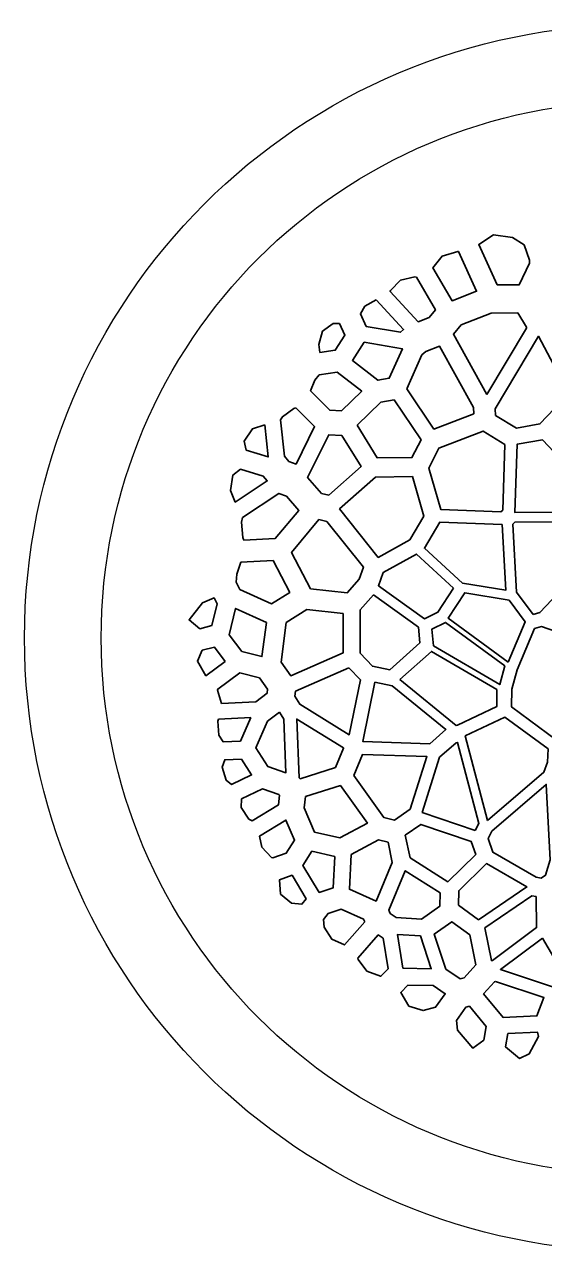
# Model space of a CAD drawing. Header units: inches. Extents: x 0 to 4, y 0 to 4.
# Drawn here: x 0 to 1.696, y 0 to 4 of the extents above; entities that cross this region are included whole.
import ezdxf

# ---------------------------------------------------------------- set-up
doc = ezdxf.new("R2010")
doc.units = ezdxf.units.IN
doc.header["$MEASUREMENT"] = 0
doc.layers.get('0').update_dxf_attribs({"lineweight": 25, "true_color": 0xffffff})
doc.layers.add('Default', color=7, linetype='Continuous', true_color=0xffffff)

msp = doc.modelspace()

# ---------------------------------------------------------------- linework, layer by layer
for radius in [2, 1.75]:
    msp.add_circle((2, 2), radius)
at = {"layer": 'Default', "lineweight": 35}
for points, knots in [([(1.5421, 3.1515), (1.5421, 3.1515), (1.6139, 3.1518), (1.6139, 3.1518), (1.6139, 3.1518), (1.6139, 3.1518), (1.6469, 3.222), (1.6469, 3.222), (1.6469, 3.222), (1.6469, 3.222), (1.6468, 3.2321), (1.6468, 3.2321), (1.6468, 3.2321), (1.6468, 3.2321), (1.6299, 3.2814), (1.6299, 3.2814), (1.6299, 3.2814), (1.6299, 3.2814), (1.5919, 3.3059), (1.5919, 3.3059), (1.5919, 3.3059), (1.5919, 3.3059), (1.5303, 3.3147), (1.5303, 3.3147), (1.5303, 3.3147), (1.5303, 3.3147), (1.4818, 3.283), (1.4818, 3.283), (1.4818, 3.283), (1.4818, 3.283), (1.5421, 3.1515), (1.5421, 3.1515)], [0, 0, 0, 0, 0.111111, 0.111111, 0.111111, 0.111111, 0.222222, 0.222222, 0.222222, 0.222222, 0.333333, 0.333333, 0.333333, 0.333333, 0.444444, 0.444444, 0.444444, 0.444444, 0.555556, 0.555556, 0.555556, 0.555556, 0.666667, 0.666667, 0.666667, 0.666667, 0.777778, 0.777778, 0.777778, 0.777778, 1, 1, 1, 1]), ([(1.4138, 3.2603), (1.4138, 3.2603), (1.362, 3.2448), (1.362, 3.2448), (1.362, 3.2448), (1.362, 3.2448), (1.3322, 3.2063), (1.3322, 3.2063), (1.3322, 3.2063), (1.3322, 3.2063), (1.3949, 3.0997), (1.3949, 3.0997), (1.3949, 3.0997), (1.3949, 3.0997), (1.4746, 3.1306), (1.4746, 3.1306), (1.4746, 3.1306), (1.4746, 3.1306), (1.4154, 3.2598), (1.4154, 3.2598), (1.4154, 3.2598), (1.4154, 3.2598), (1.4138, 3.2603), (1.4138, 3.2603)], [0, 0, 0, 0, 0.142857, 0.142857, 0.142857, 0.142857, 0.285714, 0.285714, 0.285714, 0.285714, 0.428571, 0.428571, 0.428571, 0.428571, 0.571429, 0.571429, 0.571429, 0.571429, 0.714286, 0.714286, 0.714286, 0.714286, 1, 1, 1, 1]), ([(1.2782, 3.1764), (1.2782, 3.1764), (1.2734, 3.1773), (1.2734, 3.1773), (1.2734, 3.1773), (1.2734, 3.1773), (1.226, 3.1665), (1.226, 3.1665), (1.226, 3.1665), (1.226, 3.1665), (1.1934, 3.1332), (1.1934, 3.1332), (1.1934, 3.1332), (1.1934, 3.1332), (1.1923, 3.1295), (1.1923, 3.1295), (1.1923, 3.1295), (1.1923, 3.1295), (1.284, 3.031), (1.284, 3.031), (1.284, 3.031), (1.284, 3.031), (1.3195, 3.0447), (1.3195, 3.0447), (1.3195, 3.0447), (1.3195, 3.0447), (1.3405, 3.0702), (1.3405, 3.0702), (1.3405, 3.0702), (1.3405, 3.0702), (1.2782, 3.1764), (1.2782, 3.1764)], [0, 0, 0, 0, 0.111111, 0.111111, 0.111111, 0.111111, 0.222222, 0.222222, 0.222222, 0.222222, 0.333333, 0.333333, 0.333333, 0.333333, 0.444444, 0.444444, 0.444444, 0.444444, 0.555556, 0.555556, 0.555556, 0.555556, 0.666667, 0.666667, 0.666667, 0.666667, 0.777778, 0.777778, 0.777778, 0.777778, 1, 1, 1, 1]), ([(1.1467, 3.1024), (1.1467, 3.1024), (1.1104, 3.0817), (1.1104, 3.0817), (1.1104, 3.0817), (1.1104, 3.0817), (1.0956, 3.0571), (1.0956, 3.0571), (1.0956, 3.0571), (1.0956, 3.0571), (1.1148, 3.0157), (1.1148, 3.0157), (1.1148, 3.0157), (1.1148, 3.0157), (1.2267, 2.9967), (1.2267, 2.9967), (1.2267, 2.9967), (1.2267, 2.9967), (1.2367, 3.0056), (1.2367, 3.0056), (1.2367, 3.0056), (1.2367, 3.0056), (1.1467, 3.1024), (1.1467, 3.1024)], [0, 0, 0, 0, 0.142857, 0.142857, 0.142857, 0.142857, 0.285714, 0.285714, 0.285714, 0.285714, 0.428571, 0.428571, 0.428571, 0.428571, 0.571429, 0.571429, 0.571429, 0.571429, 0.714286, 0.714286, 0.714286, 0.714286, 1, 1, 1, 1]), ([(1.5082, 2.7939), (1.5082, 2.7939), (1.6373, 3.0106), (1.6373, 3.0106), (1.6373, 3.0106), (1.6373, 3.0106), (1.637, 3.013), (1.637, 3.013), (1.637, 3.013), (1.637, 3.013), (1.6091, 3.0597), (1.6091, 3.0597), (1.6091, 3.0597), (1.6091, 3.0597), (1.5225, 3.0594), (1.5225, 3.0594), (1.5225, 3.0594), (1.5225, 3.0594), (1.4247, 3.0215), (1.4247, 3.0215), (1.4247, 3.0215), (1.4247, 3.0215), (1.3988, 2.9901), (1.3988, 2.9901), (1.3988, 2.9901), (1.3988, 2.9901), (1.5082, 2.7939), (1.5082, 2.7939)], [0, 0, 0, 0, 0.125, 0.125, 0.125, 0.125, 0.25, 0.25, 0.25, 0.25, 0.375, 0.375, 0.375, 0.375, 0.5, 0.5, 0.5, 0.5, 0.625, 0.625, 0.625, 0.625, 0.75, 0.75, 0.75, 0.75, 1, 1, 1, 1]), ([(0.9715, 3.0007), (0.9715, 3.0007), (0.9599, 2.9571), (0.9599, 2.9571), (0.9599, 2.9571), (0.9599, 2.9571), (0.9638, 2.9309), (0.9638, 2.9309), (0.9638, 2.9309), (0.9638, 2.9309), (1.0134, 2.9382), (1.0134, 2.9382), (1.0134, 2.9382), (1.0134, 2.9382), (1.0451, 2.9874), (1.0451, 2.9874), (1.0451, 2.9874), (1.0451, 2.9874), (1.0274, 3.0254), (1.0274, 3.0254), (1.0274, 3.0254), (1.0274, 3.0254), (1.0063, 3.025), (1.0063, 3.025), (1.0063, 3.025), (1.0063, 3.025), (0.9715, 3.0007), (0.9715, 3.0007)], [0, 0, 0, 0, 0.125, 0.125, 0.125, 0.125, 0.25, 0.25, 0.25, 0.25, 0.375, 0.375, 0.375, 0.375, 0.5, 0.5, 0.5, 0.5, 0.625, 0.625, 0.625, 0.625, 0.75, 0.75, 0.75, 0.75, 1, 1, 1, 1]), ([(1.1081, 2.9644), (1.1081, 2.9644), (1.0698, 2.905), (1.0698, 2.905), (1.0698, 2.905), (1.0698, 2.905), (1.1526, 2.8404), (1.1526, 2.8404), (1.1526, 2.8404), (1.1526, 2.8404), (1.1899, 2.8468), (1.1899, 2.8468), (1.1899, 2.8468), (1.1899, 2.8468), (1.2328, 2.9432), (1.2328, 2.9432), (1.2328, 2.9432), (1.2328, 2.9432), (1.1081, 2.9644), (1.1081, 2.9644)], [0, 0, 0, 0, 0.166667, 0.166667, 0.166667, 0.166667, 0.333333, 0.333333, 0.333333, 0.333333, 0.5, 0.5, 0.5, 0.5, 0.666667, 0.666667, 0.666667, 0.666667, 1, 1, 1, 1]), ([(1.5362, 2.7257), (1.5362, 2.7257), (1.6045, 2.6838), (1.6045, 2.6838), (1.6045, 2.6838), (1.6045, 2.6838), (1.6811, 2.6977), (1.6811, 2.6977), (1.6811, 2.6977), (1.6811, 2.6977), (1.7753, 2.7973), (1.7753, 2.7973), (1.7753, 2.7973), (1.7753, 2.7973), (1.6765, 2.984), (1.6765, 2.984), (1.6765, 2.984), (1.6765, 2.984), (1.5357, 2.7475), (1.5357, 2.7475), (1.5357, 2.7475), (1.5357, 2.7475), (1.5362, 2.7257), (1.5362, 2.7257)], [0, 0, 0, 0, 0.142857, 0.142857, 0.142857, 0.142857, 0.285714, 0.285714, 0.285714, 0.285714, 0.428571, 0.428571, 0.428571, 0.428571, 0.571429, 0.571429, 0.571429, 0.571429, 0.714286, 0.714286, 0.714286, 0.714286, 1, 1, 1, 1]), ([(1.2467, 2.8122), (1.2467, 2.8122), (1.3356, 2.681), (1.3356, 2.681), (1.3356, 2.681), (1.3356, 2.681), (1.4656, 2.7313), (1.4656, 2.7313), (1.4656, 2.7313), (1.4656, 2.7313), (1.4651, 2.7517), (1.4651, 2.7517), (1.4651, 2.7517), (1.4651, 2.7517), (1.3534, 2.9518), (1.3534, 2.9518), (1.3534, 2.9518), (1.3534, 2.9518), (1.3089, 2.9345), (1.3089, 2.9345), (1.3089, 2.9345), (1.3089, 2.9345), (1.296, 2.9231), (1.296, 2.9231), (1.296, 2.9231), (1.296, 2.9231), (1.2467, 2.8122), (1.2467, 2.8122)], [0, 0, 0, 0, 0.125, 0.125, 0.125, 0.125, 0.25, 0.25, 0.25, 0.25, 0.375, 0.375, 0.375, 0.375, 0.5, 0.5, 0.5, 0.5, 0.625, 0.625, 0.625, 0.625, 0.75, 0.75, 0.75, 0.75, 1, 1, 1, 1]), ([(0.9474, 2.8406), (0.9474, 2.8406), (0.9331, 2.8055), (0.9331, 2.8055), (0.9331, 2.8055), (0.9331, 2.8055), (0.9959, 2.7426), (0.9959, 2.7426), (0.9959, 2.7426), (0.9959, 2.7426), (1.0336, 2.7403), (1.0336, 2.7403), (1.0336, 2.7403), (1.0336, 2.7403), (1.1, 2.8044), (1.1, 2.8044), (1.1, 2.8044), (1.1, 2.8044), (1.0197, 2.8669), (1.0197, 2.8669), (1.0197, 2.8669), (1.0197, 2.8669), (0.9615, 2.8583), (0.9615, 2.8583), (0.9615, 2.8583), (0.9615, 2.8583), (0.9474, 2.8406), (0.9474, 2.8406)], [0, 0, 0, 0, 0.125, 0.125, 0.125, 0.125, 0.25, 0.25, 0.25, 0.25, 0.375, 0.375, 0.375, 0.375, 0.5, 0.5, 0.5, 0.5, 0.625, 0.625, 0.625, 0.625, 0.75, 0.75, 0.75, 0.75, 1, 1, 1, 1]), ([(1.0846, 2.6937), (1.0846, 2.6937), (1.1506, 2.5871), (1.1506, 2.5871), (1.1506, 2.5871), (1.1506, 2.5871), (1.2638, 2.5882), (1.2638, 2.5882), (1.2638, 2.5882), (1.2638, 2.5882), (1.2935, 2.6462), (1.2935, 2.6462), (1.2935, 2.6462), (1.2935, 2.6462), (1.2053, 2.7764), (1.2053, 2.7764), (1.2053, 2.7764), (1.2053, 2.7764), (1.1628, 2.7691), (1.1628, 2.7691), (1.1628, 2.7691), (1.1628, 2.7691), (1.0846, 2.6937), (1.0846, 2.6937)], [0, 0, 0, 0, 0.142857, 0.142857, 0.142857, 0.142857, 0.285714, 0.285714, 0.285714, 0.285714, 0.428571, 0.428571, 0.428571, 0.428571, 0.571429, 0.571429, 0.571429, 0.571429, 0.714286, 0.714286, 0.714286, 0.714286, 1, 1, 1, 1]), ([(0.885, 2.7506), (0.885, 2.7506), (0.8786, 2.7482), (0.8786, 2.7482), (0.8786, 2.7482), (0.8786, 2.7482), (0.8415, 2.7213), (0.8415, 2.7213), (0.8415, 2.7213), (0.8415, 2.7213), (0.8349, 2.7117), (0.8349, 2.7117), (0.8349, 2.7117), (0.8349, 2.7117), (0.8478, 2.5923), (0.8478, 2.5923), (0.8478, 2.5923), (0.8478, 2.5923), (0.8625, 2.5754), (0.8625, 2.5754), (0.8625, 2.5754), (0.8625, 2.5754), (0.8856, 2.5672), (0.8856, 2.5672), (0.8856, 2.5672), (0.8856, 2.5672), (0.9462, 2.6893), (0.9462, 2.6893), (0.9462, 2.6893), (0.9462, 2.6893), (0.885, 2.7506), (0.885, 2.7506)], [0, 0, 0, 0, 0.111111, 0.111111, 0.111111, 0.111111, 0.222222, 0.222222, 0.222222, 0.222222, 0.333333, 0.333333, 0.333333, 0.333333, 0.444444, 0.444444, 0.444444, 0.444444, 0.555556, 0.555556, 0.555556, 0.555556, 0.666667, 0.666667, 0.666667, 0.666667, 0.777778, 0.777778, 0.777778, 0.777778, 1, 1, 1, 1]), ([(0.7836, 2.6954), (0.7836, 2.6954), (0.7436, 2.682), (0.7436, 2.682), (0.7436, 2.682), (0.7436, 2.682), (0.7166, 2.6416), (0.7166, 2.6416), (0.7166, 2.6416), (0.7166, 2.6416), (0.7231, 2.6129), (0.7231, 2.6129), (0.7231, 2.6129), (0.7231, 2.6129), (0.7949, 2.5904), (0.7949, 2.5904), (0.7949, 2.5904), (0.7949, 2.5904), (0.7836, 2.6954), (0.7836, 2.6954)], [0, 0, 0, 0, 0.166667, 0.166667, 0.166667, 0.166667, 0.333333, 0.333333, 0.333333, 0.333333, 0.5, 0.5, 0.5, 0.5, 0.666667, 0.666667, 0.666667, 0.666667, 1, 1, 1, 1]), ([(0.9682, 2.4716), (0.9682, 2.4716), (0.9927, 2.466), (0.9927, 2.466), (0.9927, 2.466), (0.9927, 2.466), (1.0976, 2.5588), (1.0976, 2.5588), (1.0976, 2.5588), (1.0976, 2.5588), (1.035, 2.66), (1.035, 2.66), (1.035, 2.66), (1.035, 2.66), (0.9929, 2.6626), (0.9929, 2.6626), (0.9929, 2.6626), (0.9929, 2.6626), (0.9234, 2.5228), (0.9234, 2.5228), (0.9234, 2.5228), (0.9234, 2.5228), (0.9682, 2.4716), (0.9682, 2.4716)], [0, 0, 0, 0, 0.142857, 0.142857, 0.142857, 0.142857, 0.285714, 0.285714, 0.285714, 0.285714, 0.428571, 0.428571, 0.428571, 0.428571, 0.571429, 0.571429, 0.571429, 0.571429, 0.714286, 0.714286, 0.714286, 0.714286, 1, 1, 1, 1]), ([(1.5668, 2.6312), (1.5668, 2.6312), (1.496, 2.6746), (1.496, 2.6746), (1.496, 2.6746), (1.496, 2.6746), (1.352, 2.6189), (1.352, 2.6189), (1.352, 2.6189), (1.352, 2.6189), (1.3189, 2.5541), (1.3189, 2.5541), (1.3189, 2.5541), (1.3189, 2.5541), (1.3577, 2.419), (1.3577, 2.419), (1.3577, 2.419), (1.3577, 2.419), (1.5542, 2.4115), (1.5542, 2.4115), (1.5542, 2.4115), (1.5542, 2.4115), (1.5601, 2.4172), (1.5601, 2.4172), (1.5601, 2.4172), (1.5601, 2.4172), (1.5668, 2.6312), (1.5668, 2.6312)], [0, 0, 0, 0, 0.125, 0.125, 0.125, 0.125, 0.25, 0.25, 0.25, 0.25, 0.375, 0.375, 0.375, 0.375, 0.5, 0.5, 0.5, 0.5, 0.625, 0.625, 0.625, 0.625, 0.75, 0.75, 0.75, 0.75, 1, 1, 1, 1]), ([(1.6893, 2.6464), (1.6893, 2.6464), (1.6068, 2.6314), (1.6068, 2.6314), (1.6068, 2.6314), (1.6068, 2.6314), (1.5998, 2.4089), (1.5998, 2.4089), (1.5998, 2.4089), (1.5998, 2.4089), (1.8503, 2.41), (1.8503, 2.41), (1.8503, 2.41), (1.8503, 2.41), (1.7843, 2.5456), (1.7843, 2.5456), (1.7843, 2.5456), (1.7843, 2.5456), (1.6893, 2.6464), (1.6893, 2.6464)], [0, 0, 0, 0, 0.166667, 0.166667, 0.166667, 0.166667, 0.333333, 0.333333, 0.333333, 0.333333, 0.5, 0.5, 0.5, 0.5, 0.666667, 0.666667, 0.666667, 0.666667, 1, 1, 1, 1]), ([(0.7042, 2.5506), (0.7042, 2.5506), (0.6796, 2.5309), (0.6796, 2.5309), (0.6796, 2.5309), (0.6796, 2.5309), (0.6715, 2.4812), (0.6715, 2.4812), (0.6715, 2.4812), (0.6715, 2.4812), (0.6875, 2.4432), (0.6875, 2.4432), (0.6875, 2.4432), (0.6875, 2.4432), (0.7919, 2.512), (0.7919, 2.512), (0.7919, 2.512), (0.7919, 2.512), (0.7785, 2.5274), (0.7785, 2.5274), (0.7785, 2.5274), (0.7785, 2.5274), (0.7042, 2.5506), (0.7042, 2.5506)], [0, 0, 0, 0, 0.142857, 0.142857, 0.142857, 0.142857, 0.285714, 0.285714, 0.285714, 0.285714, 0.428571, 0.428571, 0.428571, 0.428571, 0.571429, 0.571429, 0.571429, 0.571429, 0.714286, 0.714286, 0.714286, 0.714286, 1, 1, 1, 1]), ([(1.2566, 2.3198), (1.2566, 2.3198), (1.3024, 2.3974), (1.3024, 2.3974), (1.3024, 2.3974), (1.3024, 2.3974), (1.2655, 2.526), (1.2655, 2.526), (1.2655, 2.526), (1.2655, 2.526), (1.1453, 2.5248), (1.1453, 2.5248), (1.1453, 2.5248), (1.1453, 2.5248), (1.0278, 2.4208), (1.0278, 2.4208), (1.0278, 2.4208), (1.0278, 2.4208), (1.1536, 2.2629), (1.1536, 2.2629), (1.1536, 2.2629), (1.1536, 2.2629), (1.2566, 2.3198), (1.2566, 2.3198)], [0, 0, 0, 0, 0.142857, 0.142857, 0.142857, 0.142857, 0.285714, 0.285714, 0.285714, 0.285714, 0.428571, 0.428571, 0.428571, 0.428571, 0.571429, 0.571429, 0.571429, 0.571429, 0.714286, 0.714286, 0.714286, 0.714286, 1, 1, 1, 1]), ([(0.7109, 2.3926), (0.7109, 2.3926), (0.7074, 2.3779), (0.7074, 2.3779), (0.7074, 2.3779), (0.7074, 2.3779), (0.7126, 2.3273), (0.7126, 2.3273), (0.7126, 2.3273), (0.7126, 2.3273), (0.7159, 2.3191), (0.7159, 2.3191), (0.7159, 2.3191), (0.7159, 2.3191), (0.818, 2.3245), (0.818, 2.3245), (0.818, 2.3245), (0.818, 2.3245), (0.8947, 2.4162), (0.8947, 2.4162), (0.8947, 2.4162), (0.8947, 2.4162), (0.8541, 2.4626), (0.8541, 2.4626), (0.8541, 2.4626), (0.8541, 2.4626), (0.8301, 2.4712), (0.8301, 2.4712), (0.8301, 2.4712), (0.8301, 2.4712), (0.7109, 2.3926), (0.7109, 2.3926)], [0, 0, 0, 0, 0.111111, 0.111111, 0.111111, 0.111111, 0.222222, 0.222222, 0.222222, 0.222222, 0.333333, 0.333333, 0.333333, 0.333333, 0.444444, 0.444444, 0.444444, 0.444444, 0.555556, 0.555556, 0.555556, 0.555556, 0.666667, 0.666667, 0.666667, 0.666667, 0.777778, 0.777778, 0.777778, 0.777778, 1, 1, 1, 1]), ([(0.9865, 2.38), (0.9865, 2.38), (0.9605, 2.386), (0.9605, 2.386), (0.9605, 2.386), (0.9605, 2.386), (0.8709, 2.2788), (0.8709, 2.2788), (0.8709, 2.2788), (0.8709, 2.2788), (0.933, 2.1604), (0.933, 2.1604), (0.933, 2.1604), (0.933, 2.1604), (1.0529, 2.1473), (1.0529, 2.1473), (1.0529, 2.1473), (1.0529, 2.1473), (1.0921, 2.1923), (1.0921, 2.1923), (1.0921, 2.1923), (1.0921, 2.1923), (1.1055, 2.2306), (1.1055, 2.2306), (1.1055, 2.2306), (1.1055, 2.2306), (0.9865, 2.38), (0.9865, 2.38)], [0, 0, 0, 0, 0.125, 0.125, 0.125, 0.125, 0.25, 0.25, 0.25, 0.25, 0.375, 0.375, 0.375, 0.375, 0.5, 0.5, 0.5, 0.5, 0.625, 0.625, 0.625, 0.625, 0.75, 0.75, 0.75, 0.75, 1, 1, 1, 1]), ([(1.5581, 2.3695), (1.5581, 2.3695), (1.3545, 2.3772), (1.3545, 2.3772), (1.3545, 2.3772), (1.3545, 2.3772), (1.3046, 2.2927), (1.3046, 2.2927), (1.3046, 2.2927), (1.3046, 2.2927), (1.4287, 2.1789), (1.4287, 2.1789), (1.4287, 2.1789), (1.4287, 2.1789), (1.57, 2.1555), (1.57, 2.1555), (1.57, 2.1555), (1.57, 2.1555), (1.5581, 2.3695), (1.5581, 2.3695)], [0, 0, 0, 0, 0.166667, 0.166667, 0.166667, 0.166667, 0.333333, 0.333333, 0.333333, 0.333333, 0.5, 0.5, 0.5, 0.5, 0.666667, 0.666667, 0.666667, 0.666667, 1, 1, 1, 1]), ([(1.6587, 2.0771), (1.6587, 2.0771), (1.681, 2.0833), (1.681, 2.0833), (1.681, 2.0833), (1.681, 2.0833), (1.8959, 2.3104), (1.8959, 2.3104), (1.8959, 2.3104), (1.8959, 2.3104), (1.9017, 2.3545), (1.9017, 2.3545), (1.9017, 2.3545), (1.9017, 2.3545), (1.8573, 2.3782), (1.8573, 2.3782), (1.8573, 2.3782), (1.8573, 2.3782), (1.5991, 2.3771), (1.5991, 2.3771), (1.5991, 2.3771), (1.5991, 2.3771), (1.5927, 2.371), (1.5927, 2.371), (1.5927, 2.371), (1.5927, 2.371), (1.6049, 2.1495), (1.6049, 2.1495), (1.6049, 2.1495), (1.6049, 2.1495), (1.6587, 2.0771), (1.6587, 2.0771)], [0, 0, 0, 0, 0.111111, 0.111111, 0.111111, 0.111111, 0.222222, 0.222222, 0.222222, 0.222222, 0.333333, 0.333333, 0.333333, 0.333333, 0.444444, 0.444444, 0.444444, 0.444444, 0.555556, 0.555556, 0.555556, 0.555556, 0.666667, 0.666667, 0.666667, 0.666667, 0.777778, 0.777778, 0.777778, 0.777778, 1, 1, 1, 1]), ([(0.6903, 2.1819), (0.6903, 2.1819), (0.7026, 2.1582), (0.7026, 2.1582), (0.7026, 2.1582), (0.7026, 2.1582), (0.8061, 2.1116), (0.8061, 2.1116), (0.8061, 2.1116), (0.8061, 2.1116), (0.865, 2.1486), (0.865, 2.1486), (0.865, 2.1486), (0.865, 2.1486), (0.8106, 2.2524), (0.8106, 2.2524), (0.8106, 2.2524), (0.8106, 2.2524), (0.706, 2.2468), (0.706, 2.2468), (0.706, 2.2468), (0.706, 2.2468), (0.6921, 2.2081), (0.6921, 2.2081), (0.6921, 2.2081), (0.6921, 2.2081), (0.6903, 2.1819), (0.6903, 2.1819)], [0, 0, 0, 0, 0.125, 0.125, 0.125, 0.125, 0.25, 0.25, 0.25, 0.25, 0.375, 0.375, 0.375, 0.375, 0.5, 0.5, 0.5, 0.5, 0.625, 0.625, 0.625, 0.625, 0.75, 0.75, 0.75, 0.75, 1, 1, 1, 1]), ([(1.3992, 2.1629), (1.3992, 2.1629), (1.2786, 2.2736), (1.2786, 2.2736), (1.2786, 2.2736), (1.2786, 2.2736), (1.1696, 2.2134), (1.1696, 2.2134), (1.1696, 2.2134), (1.1696, 2.2134), (1.1546, 2.1706), (1.1546, 2.1706), (1.1546, 2.1706), (1.1546, 2.1706), (1.3049, 2.0625), (1.3049, 2.0625), (1.3049, 2.0625), (1.3049, 2.0625), (1.3483, 2.0838), (1.3483, 2.0838), (1.3483, 2.0838), (1.3483, 2.0838), (1.3992, 2.1629), (1.3992, 2.1629)], [0, 0, 0, 0, 0.142857, 0.142857, 0.142857, 0.142857, 0.285714, 0.285714, 0.285714, 0.285714, 0.428571, 0.428571, 0.428571, 0.428571, 0.571429, 0.571429, 0.571429, 0.571429, 0.714286, 0.714286, 0.714286, 0.714286, 1, 1, 1, 1]), ([(0.5724, 2.0299), (0.5724, 2.0299), (0.6107, 2.0403), (0.6107, 2.0403), (0.6107, 2.0403), (0.6107, 2.0403), (0.628, 2.1115), (0.628, 2.1115), (0.628, 2.1115), (0.628, 2.1115), (0.6181, 2.1306), (0.6181, 2.1306), (0.6181, 2.1306), (0.6181, 2.1306), (0.5804, 2.1149), (0.5804, 2.1149), (0.5804, 2.1149), (0.5804, 2.1149), (0.5366, 2.059), (0.5366, 2.059), (0.5366, 2.059), (0.5366, 2.059), (0.5724, 2.0299), (0.5724, 2.0299)], [0, 0, 0, 0, 0.142857, 0.142857, 0.142857, 0.142857, 0.285714, 0.285714, 0.285714, 0.285714, 0.428571, 0.428571, 0.428571, 0.428571, 0.571429, 0.571429, 0.571429, 0.571429, 0.714286, 0.714286, 0.714286, 0.714286, 1, 1, 1, 1]), ([(1.1381, 2.1407), (1.1381, 2.1407), (1.0953, 2.0915), (1.0953, 2.0915), (1.0953, 2.0915), (1.0953, 2.0915), (1.0949, 1.9502), (1.0949, 1.9502), (1.0949, 1.9502), (1.0949, 1.9502), (1.135, 1.9081), (1.135, 1.9081), (1.135, 1.9081), (1.135, 1.9081), (1.1915, 1.8967), (1.1915, 1.8967), (1.1915, 1.8967), (1.1915, 1.8967), (1.2899, 1.9843), (1.2899, 1.9843), (1.2899, 1.9843), (1.2899, 1.9843), (1.2851, 2.035), (1.2851, 2.035), (1.2851, 2.035), (1.2851, 2.035), (1.1381, 2.1407), (1.1381, 2.1407)], [0, 0, 0, 0, 0.125, 0.125, 0.125, 0.125, 0.25, 0.25, 0.25, 0.25, 0.375, 0.375, 0.375, 0.375, 0.5, 0.5, 0.5, 0.5, 0.625, 0.625, 0.625, 0.625, 0.75, 0.75, 0.75, 0.75, 1, 1, 1, 1]), ([(1.5775, 1.9209), (1.5775, 1.9209), (1.6336, 2.0522), (1.6336, 2.0522), (1.6336, 2.0522), (1.6336, 2.0522), (1.5804, 2.1237), (1.5804, 2.1237), (1.5804, 2.1237), (1.5804, 2.1237), (1.436, 2.1476), (1.436, 2.1476), (1.436, 2.1476), (1.436, 2.1476), (1.3824, 2.0644), (1.3824, 2.0644), (1.3824, 2.0644), (1.3824, 2.0644), (1.5775, 1.9209), (1.5775, 1.9209)], [0, 0, 0, 0, 0.166667, 0.166667, 0.166667, 0.166667, 0.333333, 0.333333, 0.333333, 0.333333, 0.5, 0.5, 0.5, 0.5, 0.666667, 0.666667, 0.666667, 0.666667, 1, 1, 1, 1]), ([(0.7891, 2.051), (0.7891, 2.051), (0.6884, 2.0964), (0.6884, 2.0964), (0.6884, 2.0964), (0.6884, 2.0964), (0.6675, 2.0105), (0.6675, 2.0105), (0.6675, 2.0105), (0.6675, 2.0105), (0.709, 1.9561), (0.709, 1.9561), (0.709, 1.9561), (0.709, 1.9561), (0.7745, 1.9395), (0.7745, 1.9395), (0.7745, 1.9395), (0.7745, 1.9395), (0.7891, 2.051), (0.7891, 2.051)], [0, 0, 0, 0, 0.166667, 0.166667, 0.166667, 0.166667, 0.333333, 0.333333, 0.333333, 0.333333, 0.5, 0.5, 0.5, 0.5, 0.666667, 0.666667, 0.666667, 0.666667, 1, 1, 1, 1]), ([(1.0394, 2.0794), (1.0394, 2.0794), (0.9204, 2.0924), (0.9204, 2.0924), (0.9204, 2.0924), (0.9204, 2.0924), (0.8538, 2.0505), (0.8538, 2.0505), (0.8538, 2.0505), (0.8538, 2.0505), (0.8368, 1.9209), (0.8368, 1.9209), (0.8368, 1.9209), (0.8368, 1.9209), (0.8692, 1.8762), (0.8692, 1.8762), (0.8692, 1.8762), (0.8692, 1.8762), (1.0391, 1.9513), (1.0391, 1.9513), (1.0391, 1.9513), (1.0391, 1.9513), (1.0394, 2.0794), (1.0394, 2.0794)], [0, 0, 0, 0, 0.142857, 0.142857, 0.142857, 0.142857, 0.285714, 0.285714, 0.285714, 0.285714, 0.428571, 0.428571, 0.428571, 0.428571, 0.571429, 0.571429, 0.571429, 0.571429, 0.714286, 0.714286, 0.714286, 0.714286, 1, 1, 1, 1]), ([(1.3336, 1.9748), (1.3336, 1.9748), (1.5503, 1.8484), (1.5503, 1.8484), (1.5503, 1.8484), (1.5503, 1.8484), (1.5665, 1.9089), (1.5665, 1.9089), (1.5665, 1.9089), (1.5665, 1.9089), (1.3736, 2.0508), (1.3736, 2.0508), (1.3736, 2.0508), (1.3736, 2.0508), (1.3285, 2.0287), (1.3285, 2.0287), (1.3285, 2.0287), (1.3285, 2.0287), (1.3336, 1.9748), (1.3336, 1.9748)], [0, 0, 0, 0, 0.166667, 0.166667, 0.166667, 0.166667, 0.333333, 0.333333, 0.333333, 0.333333, 0.5, 0.5, 0.5, 0.5, 0.666667, 0.666667, 0.666667, 0.666667, 1, 1, 1, 1]), ([(1.6638, 2.0309), (1.6638, 2.0309), (1.6864, 2.0373), (1.6864, 2.0373), (1.6864, 2.0373), (1.6864, 2.0373), (1.9917, 1.9306), (1.9917, 1.9306), (1.9917, 1.9306), (1.9917, 1.9306), (1.9132, 1.7175), (1.9132, 1.7175), (1.9132, 1.7175), (1.9132, 1.7175), (1.7355, 1.6673), (1.7355, 1.6673), (1.7355, 1.6673), (1.7355, 1.6673), (1.5888, 1.7752), (1.5888, 1.7752), (1.5888, 1.7752), (1.5888, 1.7752), (1.5897, 1.8332), (1.5897, 1.8332), (1.5897, 1.8332), (1.5897, 1.8332), (1.6065, 1.8964), (1.6065, 1.8964), (1.6065, 1.8964), (1.6065, 1.8964), (1.6638, 2.0309), (1.6638, 2.0309)], [0, 0, 0, 0, 0.111111, 0.111111, 0.111111, 0.111111, 0.222222, 0.222222, 0.222222, 0.222222, 0.333333, 0.333333, 0.333333, 0.333333, 0.444444, 0.444444, 0.444444, 0.444444, 0.555556, 0.555556, 0.555556, 0.555556, 0.666667, 0.666667, 0.666667, 0.666667, 0.777778, 0.777778, 0.777778, 0.777778, 1, 1, 1, 1]), ([(0.655, 1.9239), (0.655, 1.9239), (0.6195, 1.9705), (0.6195, 1.9705), (0.6195, 1.9705), (0.6195, 1.9705), (0.58, 1.9598), (0.58, 1.9598), (0.58, 1.9598), (0.58, 1.9598), (0.564, 1.924), (0.564, 1.924), (0.564, 1.924), (0.564, 1.924), (0.5916, 1.877), (0.5916, 1.877), (0.5916, 1.877), (0.5916, 1.877), (0.655, 1.9239), (0.655, 1.9239)], [0, 0, 0, 0, 0.166667, 0.166667, 0.166667, 0.166667, 0.333333, 0.333333, 0.333333, 0.333333, 0.5, 0.5, 0.5, 0.5, 0.666667, 0.666667, 0.666667, 0.666667, 1, 1, 1, 1]), ([(1.2238, 1.8645), (1.2238, 1.8645), (1.4075, 1.7146), (1.4075, 1.7146), (1.4075, 1.7146), (1.4075, 1.7146), (1.4121, 1.7157), (1.4121, 1.7157), (1.4121, 1.7157), (1.4121, 1.7157), (1.5402, 1.7765), (1.5402, 1.7765), (1.5402, 1.7765), (1.5402, 1.7765), (1.5409, 1.8317), (1.5409, 1.8317), (1.5409, 1.8317), (1.5409, 1.8317), (1.3271, 1.9564), (1.3271, 1.9564), (1.3271, 1.9564), (1.3271, 1.9564), (1.2238, 1.8645), (1.2238, 1.8645)], [0, 0, 0, 0, 0.142857, 0.142857, 0.142857, 0.142857, 0.285714, 0.285714, 0.285714, 0.285714, 0.428571, 0.428571, 0.428571, 0.428571, 0.571429, 0.571429, 0.571429, 0.571429, 0.714286, 0.714286, 0.714286, 0.714286, 1, 1, 1, 1]), ([(0.6424, 1.7864), (0.6424, 1.7864), (0.7547, 1.7921), (0.7547, 1.7921), (0.7547, 1.7921), (0.7547, 1.7921), (0.7912, 1.8198), (0.7912, 1.8198), (0.7912, 1.8198), (0.7912, 1.8198), (0.7931, 1.8329), (0.7931, 1.8329), (0.7931, 1.8329), (0.7931, 1.8329), (0.766, 1.8703), (0.766, 1.8703), (0.766, 1.8703), (0.766, 1.8703), (0.7023, 1.8864), (0.7023, 1.8864), (0.7023, 1.8864), (0.7023, 1.8864), (0.6304, 1.8332), (0.6304, 1.8332), (0.6304, 1.8332), (0.6304, 1.8332), (0.6297, 1.8304), (0.6297, 1.8304), (0.6297, 1.8304), (0.6297, 1.8304), (0.6424, 1.7864), (0.6424, 1.7864)], [0, 0, 0, 0, 0.111111, 0.111111, 0.111111, 0.111111, 0.222222, 0.222222, 0.222222, 0.222222, 0.333333, 0.333333, 0.333333, 0.333333, 0.444444, 0.444444, 0.444444, 0.444444, 0.555556, 0.555556, 0.555556, 0.555556, 0.666667, 0.666667, 0.666667, 0.666667, 0.777778, 0.777778, 0.777778, 0.777778, 1, 1, 1, 1]), ([(1.0583, 1.9032), (1.0583, 1.9032), (0.8841, 1.8262), (0.8841, 1.8262), (0.8841, 1.8262), (0.8841, 1.8262), (0.8817, 1.8101), (0.8817, 1.8101), (0.8817, 1.8101), (0.8817, 1.8101), (0.8983, 1.7839), (0.8983, 1.7839), (0.8983, 1.7839), (0.8983, 1.7839), (1.0592, 1.6848), (1.0592, 1.6848), (1.0592, 1.6848), (1.0592, 1.6848), (1.0955, 1.864), (1.0955, 1.864), (1.0955, 1.864), (1.0955, 1.864), (1.0583, 1.9032), (1.0583, 1.9032)], [0, 0, 0, 0, 0.142857, 0.142857, 0.142857, 0.142857, 0.285714, 0.285714, 0.285714, 0.285714, 0.428571, 0.428571, 0.428571, 0.428571, 0.571429, 0.571429, 0.571429, 0.571429, 0.714286, 0.714286, 0.714286, 0.714286, 1, 1, 1, 1]), ([(1.3217, 1.6547), (1.3217, 1.6547), (1.3745, 1.7016), (1.3745, 1.7016), (1.3745, 1.7016), (1.3745, 1.7016), (1.1993, 1.8445), (1.1993, 1.8445), (1.1993, 1.8445), (1.1993, 1.8445), (1.1428, 1.8558), (1.1428, 1.8558), (1.1428, 1.8558), (1.1428, 1.8558), (1.1038, 1.6631), (1.1038, 1.6631), (1.1038, 1.6631), (1.1038, 1.6631), (1.104, 1.6624), (1.104, 1.6624), (1.104, 1.6624), (1.104, 1.6624), (1.3217, 1.6547), (1.3217, 1.6547)], [0, 0, 0, 0, 0.142857, 0.142857, 0.142857, 0.142857, 0.285714, 0.285714, 0.285714, 0.285714, 0.428571, 0.428571, 0.428571, 0.428571, 0.571429, 0.571429, 0.571429, 0.571429, 0.714286, 0.714286, 0.714286, 0.714286, 1, 1, 1, 1]), ([(0.7383, 1.7406), (0.7383, 1.7406), (0.6329, 1.7352), (0.6329, 1.7352), (0.6329, 1.7352), (0.6329, 1.7352), (0.6303, 1.7292), (0.6303, 1.7292), (0.6303, 1.7292), (0.6303, 1.7292), (0.6338, 1.6827), (0.6338, 1.6827), (0.6338, 1.6827), (0.6338, 1.6827), (0.6479, 1.662), (0.6479, 1.662), (0.6479, 1.662), (0.6479, 1.662), (0.7044, 1.6639), (0.7044, 1.6639), (0.7044, 1.6639), (0.7044, 1.6639), (0.7383, 1.7406), (0.7383, 1.7406)], [0, 0, 0, 0, 0.142857, 0.142857, 0.142857, 0.142857, 0.285714, 0.285714, 0.285714, 0.285714, 0.428571, 0.428571, 0.428571, 0.428571, 0.571429, 0.571429, 0.571429, 0.571429, 0.714286, 0.714286, 0.714286, 0.714286, 1, 1, 1, 1]), ([(0.8315, 1.7581), (0.8315, 1.7581), (0.7926, 1.7287), (0.7926, 1.7287), (0.7926, 1.7287), (0.7926, 1.7287), (0.7542, 1.6417), (0.7542, 1.6417), (0.7542, 1.6417), (0.7542, 1.6417), (0.7935, 1.5814), (0.7935, 1.5814), (0.7935, 1.5814), (0.7935, 1.5814), (0.8528, 1.5606), (0.8528, 1.5606), (0.8528, 1.5606), (0.8528, 1.5606), (0.8458, 1.7353), (0.8458, 1.7353), (0.8458, 1.7353), (0.8458, 1.7353), (0.8315, 1.7581), (0.8315, 1.7581)], [0, 0, 0, 0, 0.142857, 0.142857, 0.142857, 0.142857, 0.285714, 0.285714, 0.285714, 0.285714, 0.428571, 0.428571, 0.428571, 0.428571, 0.571429, 0.571429, 0.571429, 0.571429, 0.714286, 0.714286, 0.714286, 0.714286, 1, 1, 1, 1]), ([(0.8954, 1.5445), (0.8954, 1.5445), (0.8987, 1.5413), (0.8987, 1.5413), (0.8987, 1.5413), (0.8987, 1.5413), (1.0144, 1.5774), (1.0144, 1.5774), (1.0144, 1.5774), (1.0144, 1.5774), (1.0407, 1.6409), (1.0407, 1.6409), (1.0407, 1.6409), (1.0407, 1.6409), (1.0405, 1.6415), (1.0405, 1.6415), (1.0405, 1.6415), (1.0405, 1.6415), (0.8878, 1.7355), (0.8878, 1.7355), (0.8878, 1.7355), (0.8878, 1.7355), (0.8954, 1.5445), (0.8954, 1.5445)], [0, 0, 0, 0, 0.142857, 0.142857, 0.142857, 0.142857, 0.285714, 0.285714, 0.285714, 0.285714, 0.428571, 0.428571, 0.428571, 0.428571, 0.571429, 0.571429, 0.571429, 0.571429, 0.714286, 0.714286, 0.714286, 0.714286, 1, 1, 1, 1]), ([(1.5107, 1.4045), (1.5107, 1.4045), (1.6942, 1.5621), (1.6942, 1.5621), (1.6942, 1.5621), (1.6942, 1.5621), (1.706, 1.5948), (1.706, 1.5948), (1.706, 1.5948), (1.706, 1.5948), (1.7078, 1.6383), (1.7078, 1.6383), (1.7078, 1.6383), (1.7078, 1.6383), (1.5666, 1.7419), (1.5666, 1.7419), (1.5666, 1.7419), (1.5666, 1.7419), (1.4374, 1.6807), (1.4374, 1.6807), (1.4374, 1.6807), (1.4374, 1.6807), (1.5107, 1.4045), (1.5107, 1.4045)], [0, 0, 0, 0, 0.142857, 0.142857, 0.142857, 0.142857, 0.285714, 0.285714, 0.285714, 0.285714, 0.428571, 0.428571, 0.428571, 0.428571, 0.571429, 0.571429, 0.571429, 0.571429, 0.714286, 0.714286, 0.714286, 0.714286, 1, 1, 1, 1]), ([(1.4704, 1.3723), (1.4704, 1.3723), (1.4821, 1.3954), (1.4821, 1.3954), (1.4821, 1.3954), (1.4821, 1.3954), (1.412, 1.6597), (1.412, 1.6597), (1.412, 1.6597), (1.412, 1.6597), (1.4075, 1.6586), (1.4075, 1.6586), (1.4075, 1.6586), (1.4075, 1.6586), (1.3541, 1.6112), (1.3541, 1.6112), (1.3541, 1.6112), (1.3541, 1.6112), (1.2973, 1.4315), (1.2973, 1.4315), (1.2973, 1.4315), (1.2973, 1.4315), (1.4704, 1.3723), (1.4704, 1.3723)], [0, 0, 0, 0, 0.142857, 0.142857, 0.142857, 0.142857, 0.285714, 0.285714, 0.285714, 0.285714, 0.428571, 0.428571, 0.428571, 0.428571, 0.571429, 0.571429, 0.571429, 0.571429, 0.714286, 0.714286, 0.714286, 0.714286, 1, 1, 1, 1]), ([(0.7074, 1.6047), (0.7074, 1.6047), (0.6529, 1.6029), (0.6529, 1.6029), (0.6529, 1.6029), (0.6529, 1.6029), (0.6451, 1.5787), (0.6451, 1.5787), (0.6451, 1.5787), (0.6451, 1.5787), (0.6576, 1.5362), (0.6576, 1.5362), (0.6576, 1.5362), (0.6576, 1.5362), (0.6754, 1.5224), (0.6754, 1.5224), (0.6754, 1.5224), (0.6754, 1.5224), (0.7408, 1.5535), (0.7408, 1.5535), (0.7408, 1.5535), (0.7408, 1.5535), (0.7074, 1.6047), (0.7074, 1.6047)], [0, 0, 0, 0, 0.142857, 0.142857, 0.142857, 0.142857, 0.285714, 0.285714, 0.285714, 0.285714, 0.428571, 0.428571, 0.428571, 0.428571, 0.571429, 0.571429, 0.571429, 0.571429, 0.714286, 0.714286, 0.714286, 0.714286, 1, 1, 1, 1]), ([(1.0737, 1.5512), (1.0737, 1.5512), (1.1719, 1.4148), (1.1719, 1.4148), (1.1719, 1.4148), (1.1719, 1.4148), (1.2067, 1.4064), (1.2067, 1.4064), (1.2067, 1.4064), (1.2067, 1.4064), (1.2584, 1.442), (1.2584, 1.442), (1.2584, 1.442), (1.2584, 1.442), (1.3125, 1.6132), (1.3125, 1.6132), (1.3125, 1.6132), (1.3125, 1.6132), (1.1025, 1.6207), (1.1025, 1.6207), (1.1025, 1.6207), (1.1025, 1.6207), (1.0737, 1.5512), (1.0737, 1.5512)], [0, 0, 0, 0, 0.142857, 0.142857, 0.142857, 0.142857, 0.285714, 0.285714, 0.285714, 0.285714, 0.428571, 0.428571, 0.428571, 0.428571, 0.571429, 0.571429, 0.571429, 0.571429, 0.714286, 0.714286, 0.714286, 0.714286, 1, 1, 1, 1]), ([(1.6693, 1.22), (1.6693, 1.22), (1.6853, 1.2174), (1.6853, 1.2174), (1.6853, 1.2174), (1.6853, 1.2174), (1.6997, 1.2263), (1.6997, 1.2263), (1.6997, 1.2263), (1.6997, 1.2263), (1.7146, 1.2769), (1.7146, 1.2769), (1.7146, 1.2769), (1.7146, 1.2769), (1.7019, 1.5225), (1.7019, 1.5225), (1.7019, 1.5225), (1.7019, 1.5225), (1.5239, 1.3697), (1.5239, 1.3697), (1.5239, 1.3697), (1.5239, 1.3697), (1.5121, 1.3462), (1.5121, 1.3462), (1.5121, 1.3462), (1.5121, 1.3462), (1.5273, 1.3016), (1.5273, 1.3016), (1.5273, 1.3016), (1.5273, 1.3016), (1.6693, 1.22), (1.6693, 1.22)], [0, 0, 0, 0, 0.111111, 0.111111, 0.111111, 0.111111, 0.222222, 0.222222, 0.222222, 0.222222, 0.333333, 0.333333, 0.333333, 0.333333, 0.444444, 0.444444, 0.444444, 0.444444, 0.555556, 0.555556, 0.555556, 0.555556, 0.666667, 0.666667, 0.666667, 0.666667, 0.777778, 0.777778, 0.777778, 0.777778, 1, 1, 1, 1]), ([(0.7075, 1.4757), (0.7075, 1.4757), (0.7068, 1.4478), (0.7068, 1.4478), (0.7068, 1.4478), (0.7068, 1.4478), (0.7318, 1.4095), (0.7318, 1.4095), (0.7318, 1.4095), (0.7318, 1.4095), (0.7423, 1.4041), (0.7423, 1.4041), (0.7423, 1.4041), (0.7423, 1.4041), (0.8283, 1.456), (0.8283, 1.456), (0.8283, 1.456), (0.8283, 1.456), (0.8319, 1.4872), (0.8319, 1.4872), (0.8319, 1.4872), (0.8319, 1.4872), (0.8292, 1.4899), (0.8292, 1.4899), (0.8292, 1.4899), (0.8292, 1.4899), (0.7763, 1.5085), (0.7763, 1.5085), (0.7763, 1.5085), (0.7763, 1.5085), (0.7075, 1.4757), (0.7075, 1.4757)], [0, 0, 0, 0, 0.111111, 0.111111, 0.111111, 0.111111, 0.222222, 0.222222, 0.222222, 0.222222, 0.333333, 0.333333, 0.333333, 0.333333, 0.444444, 0.444444, 0.444444, 0.444444, 0.555556, 0.555556, 0.555556, 0.555556, 0.666667, 0.666667, 0.666667, 0.666667, 0.777778, 0.777778, 0.777778, 0.777778, 1, 1, 1, 1]), ([(0.9167, 1.4835), (0.9167, 1.4835), (0.9124, 1.4459), (0.9124, 1.4459), (0.9124, 1.4459), (0.9124, 1.4459), (0.9458, 1.3675), (0.9458, 1.3675), (0.9458, 1.3675), (0.9458, 1.3675), (1.0287, 1.3485), (1.0287, 1.3485), (1.0287, 1.3485), (1.0287, 1.3485), (1.1185, 1.3964), (1.1185, 1.3964), (1.1185, 1.3964), (1.1185, 1.3964), (1.0302, 1.5189), (1.0302, 1.5189), (1.0302, 1.5189), (1.0302, 1.5189), (0.9167, 1.4835), (0.9167, 1.4835)], [0, 0, 0, 0, 0.142857, 0.142857, 0.142857, 0.142857, 0.285714, 0.285714, 0.285714, 0.285714, 0.428571, 0.428571, 0.428571, 0.428571, 0.571429, 0.571429, 0.571429, 0.571429, 0.714286, 0.714286, 0.714286, 0.714286, 1, 1, 1, 1]), ([(0.7737, 1.3181), (0.7737, 1.3181), (0.8054, 1.2845), (0.8054, 1.2845), (0.8054, 1.2845), (0.8054, 1.2845), (0.8101, 1.2828), (0.8101, 1.2828), (0.8101, 1.2828), (0.8101, 1.2828), (0.8538, 1.2983), (0.8538, 1.2983), (0.8538, 1.2983), (0.8538, 1.2983), (0.8807, 1.3409), (0.8807, 1.3409), (0.8807, 1.3409), (0.8807, 1.3409), (0.8528, 1.4062), (0.8528, 1.4062), (0.8528, 1.4062), (0.8528, 1.4062), (0.7668, 1.3543), (0.7668, 1.3543), (0.7668, 1.3543), (0.7668, 1.3543), (0.7737, 1.3181), (0.7737, 1.3181)], [0, 0, 0, 0, 0.125, 0.125, 0.125, 0.125, 0.25, 0.25, 0.25, 0.25, 0.375, 0.375, 0.375, 0.375, 0.5, 0.5, 0.5, 0.5, 0.625, 0.625, 0.625, 0.625, 0.75, 0.75, 0.75, 0.75, 1, 1, 1, 1]), ([(1.2575, 1.2838), (1.2575, 1.2838), (1.3811, 1.2053), (1.3811, 1.2053), (1.3811, 1.2053), (1.3811, 1.2053), (1.4717, 1.2943), (1.4717, 1.2943), (1.4717, 1.2943), (1.4717, 1.2943), (1.4574, 1.3361), (1.4574, 1.3361), (1.4574, 1.3361), (1.4574, 1.3361), (1.2933, 1.3922), (1.2933, 1.3922), (1.2933, 1.3922), (1.2933, 1.3922), (1.2419, 1.3568), (1.2419, 1.3568), (1.2419, 1.3568), (1.2419, 1.3568), (1.2575, 1.2838), (1.2575, 1.2838)], [0, 0, 0, 0, 0.142857, 0.142857, 0.142857, 0.142857, 0.285714, 0.285714, 0.285714, 0.285714, 0.428571, 0.428571, 0.428571, 0.428571, 0.571429, 0.571429, 0.571429, 0.571429, 0.714286, 0.714286, 0.714286, 0.714286, 1, 1, 1, 1]), ([(1.0651, 1.2937), (1.0651, 1.2937), (1.06, 1.181), (1.06, 1.181), (1.06, 1.181), (1.06, 1.181), (1.1469, 1.1425), (1.1469, 1.1425), (1.1469, 1.1425), (1.1469, 1.1425), (1.1997, 1.2682), (1.1997, 1.2682), (1.1997, 1.2682), (1.1997, 1.2682), (1.1857, 1.334), (1.1857, 1.334), (1.1857, 1.334), (1.1857, 1.334), (1.1545, 1.3415), (1.1545, 1.3415), (1.1545, 1.3415), (1.1545, 1.3415), (1.0651, 1.2937), (1.0651, 1.2937)], [0, 0, 0, 0, 0.142857, 0.142857, 0.142857, 0.142857, 0.285714, 0.285714, 0.285714, 0.285714, 0.428571, 0.428571, 0.428571, 0.428571, 0.571429, 0.571429, 0.571429, 0.571429, 0.714286, 0.714286, 0.714286, 0.714286, 1, 1, 1, 1]), ([(1.0118, 1.2875), (1.0118, 1.2875), (0.9373, 1.3046), (0.9373, 1.3046), (0.9373, 1.3046), (0.9373, 1.3046), (0.9083, 1.2586), (0.9083, 1.2586), (0.9083, 1.2586), (0.9083, 1.2586), (0.9612, 1.1705), (0.9612, 1.1705), (0.9612, 1.1705), (0.9612, 1.1705), (1.0072, 1.186), (1.0072, 1.186), (1.0072, 1.186), (1.0072, 1.186), (1.0118, 1.2875), (1.0118, 1.2875)], [0, 0, 0, 0, 0.166667, 0.166667, 0.166667, 0.166667, 0.333333, 0.333333, 0.333333, 0.333333, 0.5, 0.5, 0.5, 0.5, 0.666667, 0.666667, 0.666667, 0.666667, 1, 1, 1, 1]), ([(1.1924, 1.1023), (1.1924, 1.1023), (1.2121, 1.0892), (1.2121, 1.0892), (1.2121, 1.0892), (1.2121, 1.0892), (1.2954, 1.0838), (1.2954, 1.0838), (1.2954, 1.0838), (1.2954, 1.0838), (1.3547, 1.1257), (1.3547, 1.1257), (1.3547, 1.1257), (1.3547, 1.1257), (1.3556, 1.169), (1.3556, 1.169), (1.3556, 1.169), (1.3556, 1.169), (1.242, 1.2412), (1.242, 1.2412), (1.242, 1.2412), (1.242, 1.2412), (1.188, 1.1127), (1.188, 1.1127), (1.188, 1.1127), (1.188, 1.1127), (1.1924, 1.1023), (1.1924, 1.1023)], [0, 0, 0, 0, 0.125, 0.125, 0.125, 0.125, 0.25, 0.25, 0.25, 0.25, 0.375, 0.375, 0.375, 0.375, 0.5, 0.5, 0.5, 0.5, 0.625, 0.625, 0.625, 0.625, 0.75, 0.75, 0.75, 0.75, 1, 1, 1, 1]), ([(1.4812, 1.0808), (1.4812, 1.0808), (1.639, 1.1886), (1.639, 1.1886), (1.639, 1.1886), (1.639, 1.1886), (1.5067, 1.2647), (1.5067, 1.2647), (1.5067, 1.2647), (1.5067, 1.2647), (1.4164, 1.176), (1.4164, 1.176), (1.4164, 1.176), (1.4164, 1.176), (1.4154, 1.1291), (1.4154, 1.1291), (1.4154, 1.1291), (1.4154, 1.1291), (1.4812, 1.0808), (1.4812, 1.0808)], [0, 0, 0, 0, 0.166667, 0.166667, 0.166667, 0.166667, 0.333333, 0.333333, 0.333333, 0.333333, 0.5, 0.5, 0.5, 0.5, 0.666667, 0.666667, 0.666667, 0.666667, 1, 1, 1, 1]), ([(0.835, 1.1646), (0.835, 1.1646), (0.8714, 1.1351), (0.8714, 1.1351), (0.8714, 1.1351), (0.8714, 1.1351), (0.9049, 1.1325), (0.9049, 1.1325), (0.9049, 1.1325), (0.9049, 1.1325), (0.9186, 1.1501), (0.9186, 1.1501), (0.9186, 1.1501), (0.9186, 1.1501), (0.8728, 1.2264), (0.8728, 1.2264), (0.8728, 1.2264), (0.8728, 1.2264), (0.832, 1.212), (0.832, 1.212), (0.832, 1.212), (0.832, 1.212), (0.835, 1.1646), (0.835, 1.1646)], [0, 0, 0, 0, 0.142857, 0.142857, 0.142857, 0.142857, 0.285714, 0.285714, 0.285714, 0.285714, 0.428571, 0.428571, 0.428571, 0.428571, 0.571429, 0.571429, 0.571429, 0.571429, 0.714286, 0.714286, 0.714286, 0.714286, 1, 1, 1, 1]), ([(1.6695, 1.157), (1.6695, 1.157), (1.6549, 1.1593), (1.6549, 1.1593), (1.6549, 1.1593), (1.6549, 1.1593), (1.5016, 1.0547), (1.5016, 1.0547), (1.5016, 1.0547), (1.5016, 1.0547), (1.5228, 0.9483), (1.5228, 0.9483), (1.5228, 0.9483), (1.5228, 0.9483), (1.5265, 0.9489), (1.5265, 0.9489), (1.5265, 0.9489), (1.5265, 0.9489), (1.6706, 1.0558), (1.6706, 1.0558), (1.6706, 1.0558), (1.6706, 1.0558), (1.6695, 1.157), (1.6695, 1.157)], [0, 0, 0, 0, 0.142857, 0.142857, 0.142857, 0.142857, 0.285714, 0.285714, 0.285714, 0.285714, 0.428571, 0.428571, 0.428571, 0.428571, 0.571429, 0.571429, 0.571429, 0.571429, 0.714286, 0.714286, 0.714286, 0.714286, 1, 1, 1, 1]), ([(1.1098, 1.075), (1.1098, 1.075), (1.1062, 1.0835), (1.1062, 1.0835), (1.1062, 1.0835), (1.1062, 1.0835), (1.0331, 1.116), (1.0331, 1.116), (1.0331, 1.116), (1.0331, 1.116), (0.99, 1.1015), (0.99, 1.1015), (0.99, 1.1015), (0.99, 1.1015), (0.9752, 1.0825), (0.9752, 1.0825), (0.9752, 1.0825), (0.9752, 1.0825), (0.9777, 1.0572), (0.9777, 1.0572), (0.9777, 1.0572), (0.9777, 1.0572), (1.0029, 1.0178), (1.0029, 1.0178), (1.0029, 1.0178), (1.0029, 1.0178), (1.0436, 0.9992), (1.0436, 0.9992), (1.0436, 0.9992), (1.0436, 0.9992), (1.1098, 1.075), (1.1098, 1.075)], [0, 0, 0, 0, 0.111111, 0.111111, 0.111111, 0.111111, 0.222222, 0.222222, 0.222222, 0.222222, 0.333333, 0.333333, 0.333333, 0.333333, 0.444444, 0.444444, 0.444444, 0.444444, 0.555556, 0.555556, 0.555556, 0.555556, 0.666667, 0.666667, 0.666667, 0.666667, 0.777778, 0.777778, 0.777778, 0.777778, 1, 1, 1, 1]), ([(1.472, 0.9344), (1.472, 0.9344), (1.4525, 1.0319), (1.4525, 1.0319), (1.4525, 1.0319), (1.4525, 1.0319), (1.3939, 1.0749), (1.3939, 1.0749), (1.3939, 1.0749), (1.3939, 1.0749), (1.3367, 1.0345), (1.3367, 1.0345), (1.3367, 1.0345), (1.3367, 1.0345), (1.3741, 0.9205), (1.3741, 0.9205), (1.3741, 0.9205), (1.3741, 0.9205), (1.4207, 0.8892), (1.4207, 0.8892), (1.4207, 0.8892), (1.4207, 0.8892), (1.4342, 0.8922), (1.4342, 0.8922), (1.4342, 0.8922), (1.4342, 0.8922), (1.472, 0.9344), (1.472, 0.9344)], [0, 0, 0, 0, 0.125, 0.125, 0.125, 0.125, 0.25, 0.25, 0.25, 0.25, 0.375, 0.375, 0.375, 0.375, 0.5, 0.5, 0.5, 0.5, 0.625, 0.625, 0.625, 0.625, 0.75, 0.75, 0.75, 0.75, 1, 1, 1, 1]), ([(1.17, 1.0212), (1.17, 1.0212), (1.1538, 1.0319), (1.1538, 1.0319), (1.1538, 1.0319), (1.1538, 1.0319), (1.0878, 0.9564), (1.0878, 0.9564), (1.0878, 0.9564), (1.0878, 0.9564), (1.0886, 0.952), (1.0886, 0.952), (1.0886, 0.952), (1.0886, 0.952), (1.1167, 0.914), (1.1167, 0.914), (1.1167, 0.914), (1.1167, 0.914), (1.1616, 0.897), (1.1616, 0.897), (1.1616, 0.897), (1.1616, 0.897), (1.1624, 0.897), (1.1624, 0.897), (1.1624, 0.897), (1.1624, 0.897), (1.1861, 0.9214), (1.1861, 0.9214), (1.1861, 0.9214), (1.1861, 0.9214), (1.17, 1.0212), (1.17, 1.0212)], [0, 0, 0, 0, 0.111111, 0.111111, 0.111111, 0.111111, 0.222222, 0.222222, 0.222222, 0.222222, 0.333333, 0.333333, 0.333333, 0.333333, 0.444444, 0.444444, 0.444444, 0.444444, 0.555556, 0.555556, 0.555556, 0.555556, 0.666667, 0.666667, 0.666667, 0.666667, 0.777778, 0.777778, 0.777778, 0.777778, 1, 1, 1, 1]), ([(1.2918, 1.0285), (1.2918, 1.0285), (1.2165, 1.0333), (1.2165, 1.0333), (1.2165, 1.0333), (1.2165, 1.0333), (1.2342, 0.9236), (1.2342, 0.9236), (1.2342, 0.9236), (1.2342, 0.9236), (1.3267, 0.9218), (1.3267, 0.9218), (1.3267, 0.9218), (1.3267, 0.9218), (1.2918, 1.0285), (1.2918, 1.0285)], [0, 0, 0, 0, 0.2, 0.2, 0.2, 0.2, 0.4, 0.4, 0.4, 0.4, 0.6, 0.6, 0.6, 0.6, 1, 1, 1, 1]), ([(1.6899, 1.0209), (1.6899, 1.0209), (1.5523, 0.9188), (1.5523, 0.9188), (1.5523, 0.9188), (1.5523, 0.9188), (1.7259, 0.8619), (1.7259, 0.8619), (1.7259, 0.8619), (1.7259, 0.8619), (1.7633, 0.8955), (1.7633, 0.8955), (1.7633, 0.8955), (1.7633, 0.8955), (1.6899, 1.0209), (1.6899, 1.0209)], [0, 0, 0, 0, 0.2, 0.2, 0.2, 0.2, 0.4, 0.4, 0.4, 0.4, 0.6, 0.6, 0.6, 0.6, 1, 1, 1, 1]), ([(1.2507, 0.8681), (1.2507, 0.8681), (1.2275, 0.8442), (1.2275, 0.8442), (1.2275, 0.8442), (1.2275, 0.8442), (1.2539, 0.7999), (1.2539, 0.7999), (1.2539, 0.7999), (1.2539, 0.7999), (1.3009, 0.7853), (1.3009, 0.7853), (1.3009, 0.7853), (1.3009, 0.7853), (1.3411, 0.7961), (1.3411, 0.7961), (1.3411, 0.7961), (1.3411, 0.7961), (1.3724, 0.8403), (1.3724, 0.8403), (1.3724, 0.8403), (1.3724, 0.8403), (1.3334, 0.8666), (1.3334, 0.8666), (1.3334, 0.8666), (1.3334, 0.8666), (1.2507, 0.8681), (1.2507, 0.8681)], [0, 0, 0, 0, 0.125, 0.125, 0.125, 0.125, 0.25, 0.25, 0.25, 0.25, 0.375, 0.375, 0.375, 0.375, 0.5, 0.5, 0.5, 0.5, 0.625, 0.625, 0.625, 0.625, 0.75, 0.75, 0.75, 0.75, 1, 1, 1, 1]), ([(1.5366, 0.8798), (1.5366, 0.8798), (1.5335, 0.8793), (1.5335, 0.8793), (1.5335, 0.8793), (1.5335, 0.8793), (1.4977, 0.8394), (1.4977, 0.8394), (1.4977, 0.8394), (1.4977, 0.8394), (1.5611, 0.7631), (1.5611, 0.7631), (1.5611, 0.7631), (1.5611, 0.7631), (1.6716, 0.7679), (1.6716, 0.7679), (1.6716, 0.7679), (1.6716, 0.7679), (1.6943, 0.8281), (1.6943, 0.8281), (1.6943, 0.8281), (1.6943, 0.8281), (1.5366, 0.8798), (1.5366, 0.8798)], [0, 0, 0, 0, 0.142857, 0.142857, 0.142857, 0.142857, 0.285714, 0.285714, 0.285714, 0.285714, 0.428571, 0.428571, 0.428571, 0.428571, 0.571429, 0.571429, 0.571429, 0.571429, 0.714286, 0.714286, 0.714286, 0.714286, 1, 1, 1, 1]), ([(1.4093, 0.7535), (1.4093, 0.7535), (1.4129, 0.722), (1.4129, 0.722), (1.4129, 0.722), (1.4129, 0.722), (1.4628, 0.6626), (1.4628, 0.6626), (1.4628, 0.6626), (1.4628, 0.6626), (1.4988, 0.6893), (1.4988, 0.6893), (1.4988, 0.6893), (1.4988, 0.6893), (1.5059, 0.7332), (1.5059, 0.7332), (1.5059, 0.7332), (1.5059, 0.7332), (1.451, 0.7992), (1.451, 0.7992), (1.451, 0.7992), (1.451, 0.7992), (1.44, 0.7968), (1.44, 0.7968), (1.44, 0.7968), (1.44, 0.7968), (1.4093, 0.7535), (1.4093, 0.7535)], [0, 0, 0, 0, 0.125, 0.125, 0.125, 0.125, 0.25, 0.25, 0.25, 0.25, 0.375, 0.375, 0.375, 0.375, 0.5, 0.5, 0.5, 0.5, 0.625, 0.625, 0.625, 0.625, 0.75, 0.75, 0.75, 0.75, 1, 1, 1, 1]), ([(1.5765, 0.7111), (1.5765, 0.7111), (1.5693, 0.6668), (1.5693, 0.6668), (1.5693, 0.6668), (1.5693, 0.6668), (1.615, 0.6295), (1.615, 0.6295), (1.615, 0.6295), (1.615, 0.6295), (1.6462, 0.6438), (1.6462, 0.6438), (1.6462, 0.6438), (1.6462, 0.6438), (1.677, 0.7008), (1.677, 0.7008), (1.677, 0.7008), (1.677, 0.7008), (1.6733, 0.7153), (1.6733, 0.7153), (1.6733, 0.7153), (1.6733, 0.7153), (1.5765, 0.7111), (1.5765, 0.7111)], [0, 0, 0, 0, 0.142857, 0.142857, 0.142857, 0.142857, 0.285714, 0.285714, 0.285714, 0.285714, 0.428571, 0.428571, 0.428571, 0.428571, 0.571429, 0.571429, 0.571429, 0.571429, 0.714286, 0.714286, 0.714286, 0.714286, 1, 1, 1, 1])]:
    msp.add_open_spline(points, degree=3, knots=knots, dxfattribs=at)

doc.saveas('drawing.dxf')
